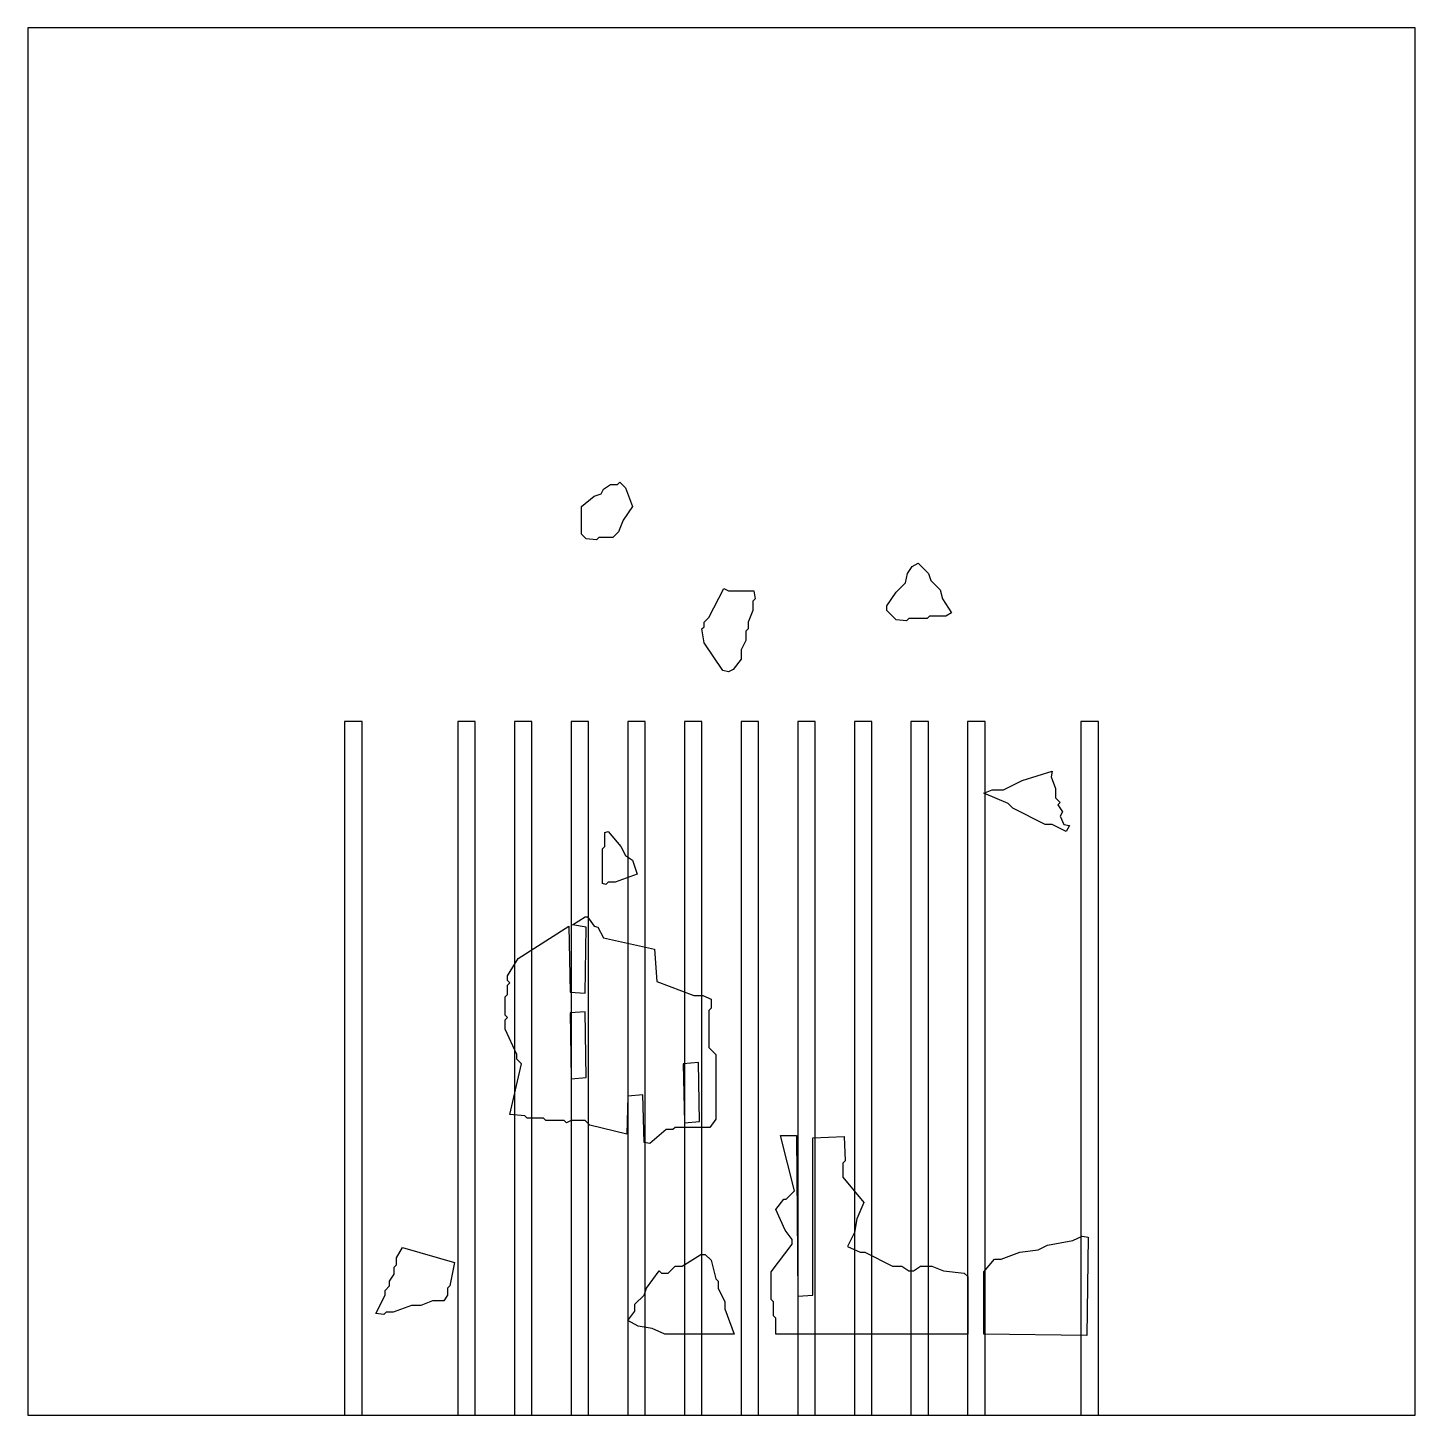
# Model space of a CAD drawing. Header units: millimetres. Extents: x 0 to 283, y 0 to 283.
import ezdxf

# ---------------------------------------------------------------- set-up
doc = ezdxf.new("R2010")
doc.units = ezdxf.units.MM
for name, color, linetype in [('CUT_OUTLINE', 5, 'Continuous'), ('CUT_SLOT', 1, 'Continuous'), ('ENG_D', 3, 'Continuous'), ('ENG_K', 2, 'Continuous'), ('ENG_L', 4, 'Continuous')]:
    doc.layers.add(name, color=color, linetype=linetype)

msp = doc.modelspace()

# ---------------------------------------------------------------- linework, layer by layer
at = {"layer": 'CUT_OUTLINE'}
msp.add_lwpolyline([(0, 0), (282.84, 0), (282.84, 282.84), (0, 282.84), (0, 0)], close=True, dxfattribs=at)
at = {"layer": 'CUT_SLOT'}
for points in [[(64.58, 0), (68.15, 0), (68.15, 141.42), (64.58, 141.42), (64.58, 0)], [(87.68, 0), (91.24, 0), (91.24, 141.42), (87.68, 141.42), (87.68, 0)], [(99.22, 0), (102.79, 0), (102.79, 141.42), (99.22, 141.42), (99.22, 0)], [(110.77, 0), (114.34, 0), (114.34, 141.42), (110.77, 141.42), (110.77, 0)], [(122.32, 0), (125.88, 0), (125.88, 141.42), (122.32, 141.42), (122.32, 0)], [(133.87, 0), (137.43, 0), (137.43, 141.42), (133.87, 141.42), (133.87, 0)], [(145.41, 0), (148.98, 0), (148.98, 141.42), (145.41, 141.42), (145.41, 0)], [(156.96, 0), (160.52, 0), (160.52, 141.42), (156.96, 141.42), (156.96, 0)], [(168.51, 0), (172.07, 0), (172.07, 141.42), (168.51, 141.42), (168.51, 0)], [(180.05, 0), (183.62, 0), (183.62, 141.42), (180.05, 141.42), (180.05, 0)], [(191.6, 0), (195.16, 0), (195.16, 141.42), (191.6, 141.42), (191.6, 0)], [(214.69, 0), (218.26, 0), (218.26, 141.42), (214.69, 141.42), (214.69, 0)]]:
    msp.add_lwpolyline(points, close=True, dxfattribs=at)
at = {"layer": 'ENG_D'}
for points in [[(113.84, 178.66), (112.9, 179.61), (112.9, 185.26), (115.49, 187.38), (116.91, 187.85), (117.38, 188.8), (118.79, 189.74), (120.21, 189.74), (120.68, 190.21), (121.86, 189.03), (123.27, 185.26), (121.39, 182.43), (120.44, 180.08), (119.27, 178.9), (116.44, 178.9), (115.97, 178.43), (113.84, 178.66)], [(122.33, 65.05), (122.09, 57.28), (114.55, 59.16), (113.61, 60.1), (110.78, 60.1), (109.84, 59.63), (109.37, 60.1), (105.59, 60.1), (105.12, 60.58), (101.82, 60.58), (101.35, 61.05), (98.29, 61.28), (100.64, 71.65), (99.7, 72.6), (99.7, 73.54), (97.35, 78.72), (97.35, 80.61), (97.82, 81.08), (97.35, 81.55), (97.35, 85.32), (97.82, 85.8), (97.82, 87.68), (98.29, 88.15), (97.82, 88.62), (97.82, 89.57), (99.94, 93.1), (110.31, 99.7), (110.54, 86.27), (113.61, 86.03), (113.84, 99.47), (111.02, 99.94), (113.61, 101.59), (114.08, 101.59), (115.49, 99.7), (116.2, 99.47), (117.38, 97.35), (127.75, 94.99), (128.22, 88.39), (135.76, 85.56), (137.65, 85.56), (139.3, 84.85), (139.3, 82.97), (138.83, 82.5), (138.83, 74.95), (140.24, 73.54), (140.24, 60.34), (139.06, 58.69), (131.99, 58.69), (131.52, 58.22), (130.11, 58.22), (126.81, 55.39), (125.63, 55.63), (125.39, 65.29), (122.33, 65.05)], [(113.84, 68.83), (113.61, 82.26), (110.54, 82.02), (110.78, 68.59), (113.84, 68.83)], [(136.71, 71.89), (133.64, 71.65), (133.88, 59.63), (136.94, 59.87), (136.71, 71.89)], [(72.83, 25.46), (73.77, 26.4), (73.77, 27.34), (74.72, 28.76), (74.72, 30.17), (75.19, 30.64), (75.19, 32.06), (76.37, 34.18), (86.97, 31.11), (86.03, 26.4), (85.56, 25.93), (85.56, 24.51), (84.85, 23.33), (82.5, 23.33), (80.14, 22.39), (78.25, 22.39), (74.48, 20.98), (73.07, 20.98), (72.6, 20.51), (70.95, 20.74), (72.83, 24.51), (72.83, 25.46)], [(124.45, 18.15), (122.33, 19.33), (123.74, 21.21), (123.74, 22.63), (125.63, 24.51), (126.1, 25.93), (128.69, 29.46), (129.16, 28.99), (130.58, 28.99), (131.99, 30.41), (133.41, 30.41), (137.18, 32.76), (138.12, 32.76), (139.3, 31.58), (140.24, 27.81), (140.71, 27.34), (140.71, 25.93), (142.13, 23.1), (142.13, 21.68), (144.01, 16.5), (129.87, 16.5), (127.28, 17.68), (124.45, 18.15)]]:
    msp.add_lwpolyline(points, close=True, dxfattribs=at)
at = {"layer": 'ENG_K'}
for points in [[(141.66, 151.79), (137.89, 157.45), (137.41, 160.28), (137.89, 160.75), (137.89, 161.69), (138.83, 162.63), (141.89, 168.53), (142.84, 168.06), (148.02, 168.06), (148.26, 166.41), (147.79, 165.93), (147.79, 164.05), (146.84, 161.69), (146.84, 160.28), (146.37, 159.81), (146.37, 157.92), (145.43, 156.03), (145.43, 154.15), (143.78, 152.03), (142.84, 151.56), (141.66, 151.79)], [(208.83, 120.44), (207.42, 120.44), (200.82, 123.74), (199.88, 124.69), (194.93, 126.81), (196.58, 127.51), (198.93, 127.51), (202.7, 129.4), (208.83, 131.29), (208.6, 130.11), (209.54, 127.75), (209.54, 125.87), (210.48, 124.92), (210.01, 124.45), (210.95, 123.04), (210.48, 122.09), (211.19, 120.44), (212.37, 120.21), (211.66, 119.03), (208.83, 120.44)], [(152.5, 16.5), (152.5, 19.8), (152.03, 20.27), (152.03, 23.1), (151.56, 23.57), (151.56, 29.23), (155.8, 34.88), (155.8, 35.83), (154.38, 37.71), (152.5, 41.96), (154.15, 44.08), (154.62, 44.08), (156.27, 45.73), (153.44, 57.04), (156.74, 57.04), (156.98, 24.28), (160.04, 24.51), (160.04, 56.57), (166.41, 56.8), (166.64, 51.85), (166.17, 51.38), (166.17, 48.55), (170.41, 43.37), (169, 40.07), (168.53, 37.24), (167.11, 34.41), (169.71, 33.23), (170.65, 33.23), (176.31, 30.41), (178.19, 30.41), (179.61, 29.46), (180.55, 29.46), (181.96, 30.41), (184.32, 30.41), (186.68, 29.46), (190.92, 28.99), (191.63, 28.28), (191.63, 16.5), (152.5, 16.5)], [(194.93, 16.5), (194.93, 29.23), (197.05, 31.82), (198.46, 31.82), (202.23, 33.23), (206, 33.71), (207.89, 34.65), (213.07, 35.59), (214.96, 36.53), (216.14, 36.3), (215.9, 16.26), (194.93, 16.5)]]:
    msp.add_lwpolyline(points, close=True, dxfattribs=at)
at = {"layer": 'ENG_L'}
for points in [[(177.01, 162.16), (175.13, 164.05), (175.13, 164.99), (177.01, 167.82), (178.9, 169.71), (179.37, 171.59), (180.31, 173.01), (181.49, 173.71), (183.61, 171.59), (184.08, 170.18), (185.97, 168.29), (186.44, 166.41), (188.33, 163.58), (187.15, 162.87), (183.85, 162.87), (183.38, 162.4), (179.61, 162.4), (179.13, 161.93), (177.01, 162.16)], [(117.14, 108.42), (117.14, 115.49), (117.62, 115.97), (117.62, 118.79), (118.32, 119.03), (120.92, 115.97), (121.86, 114.08), (123.27, 113.14), (124.22, 110.31), (119.74, 108.66), (118.32, 108.66), (117.85, 108.19), (117.14, 108.42)]]:
    msp.add_lwpolyline(points, close=True, dxfattribs=at)

doc.saveas('drawing.dxf')
